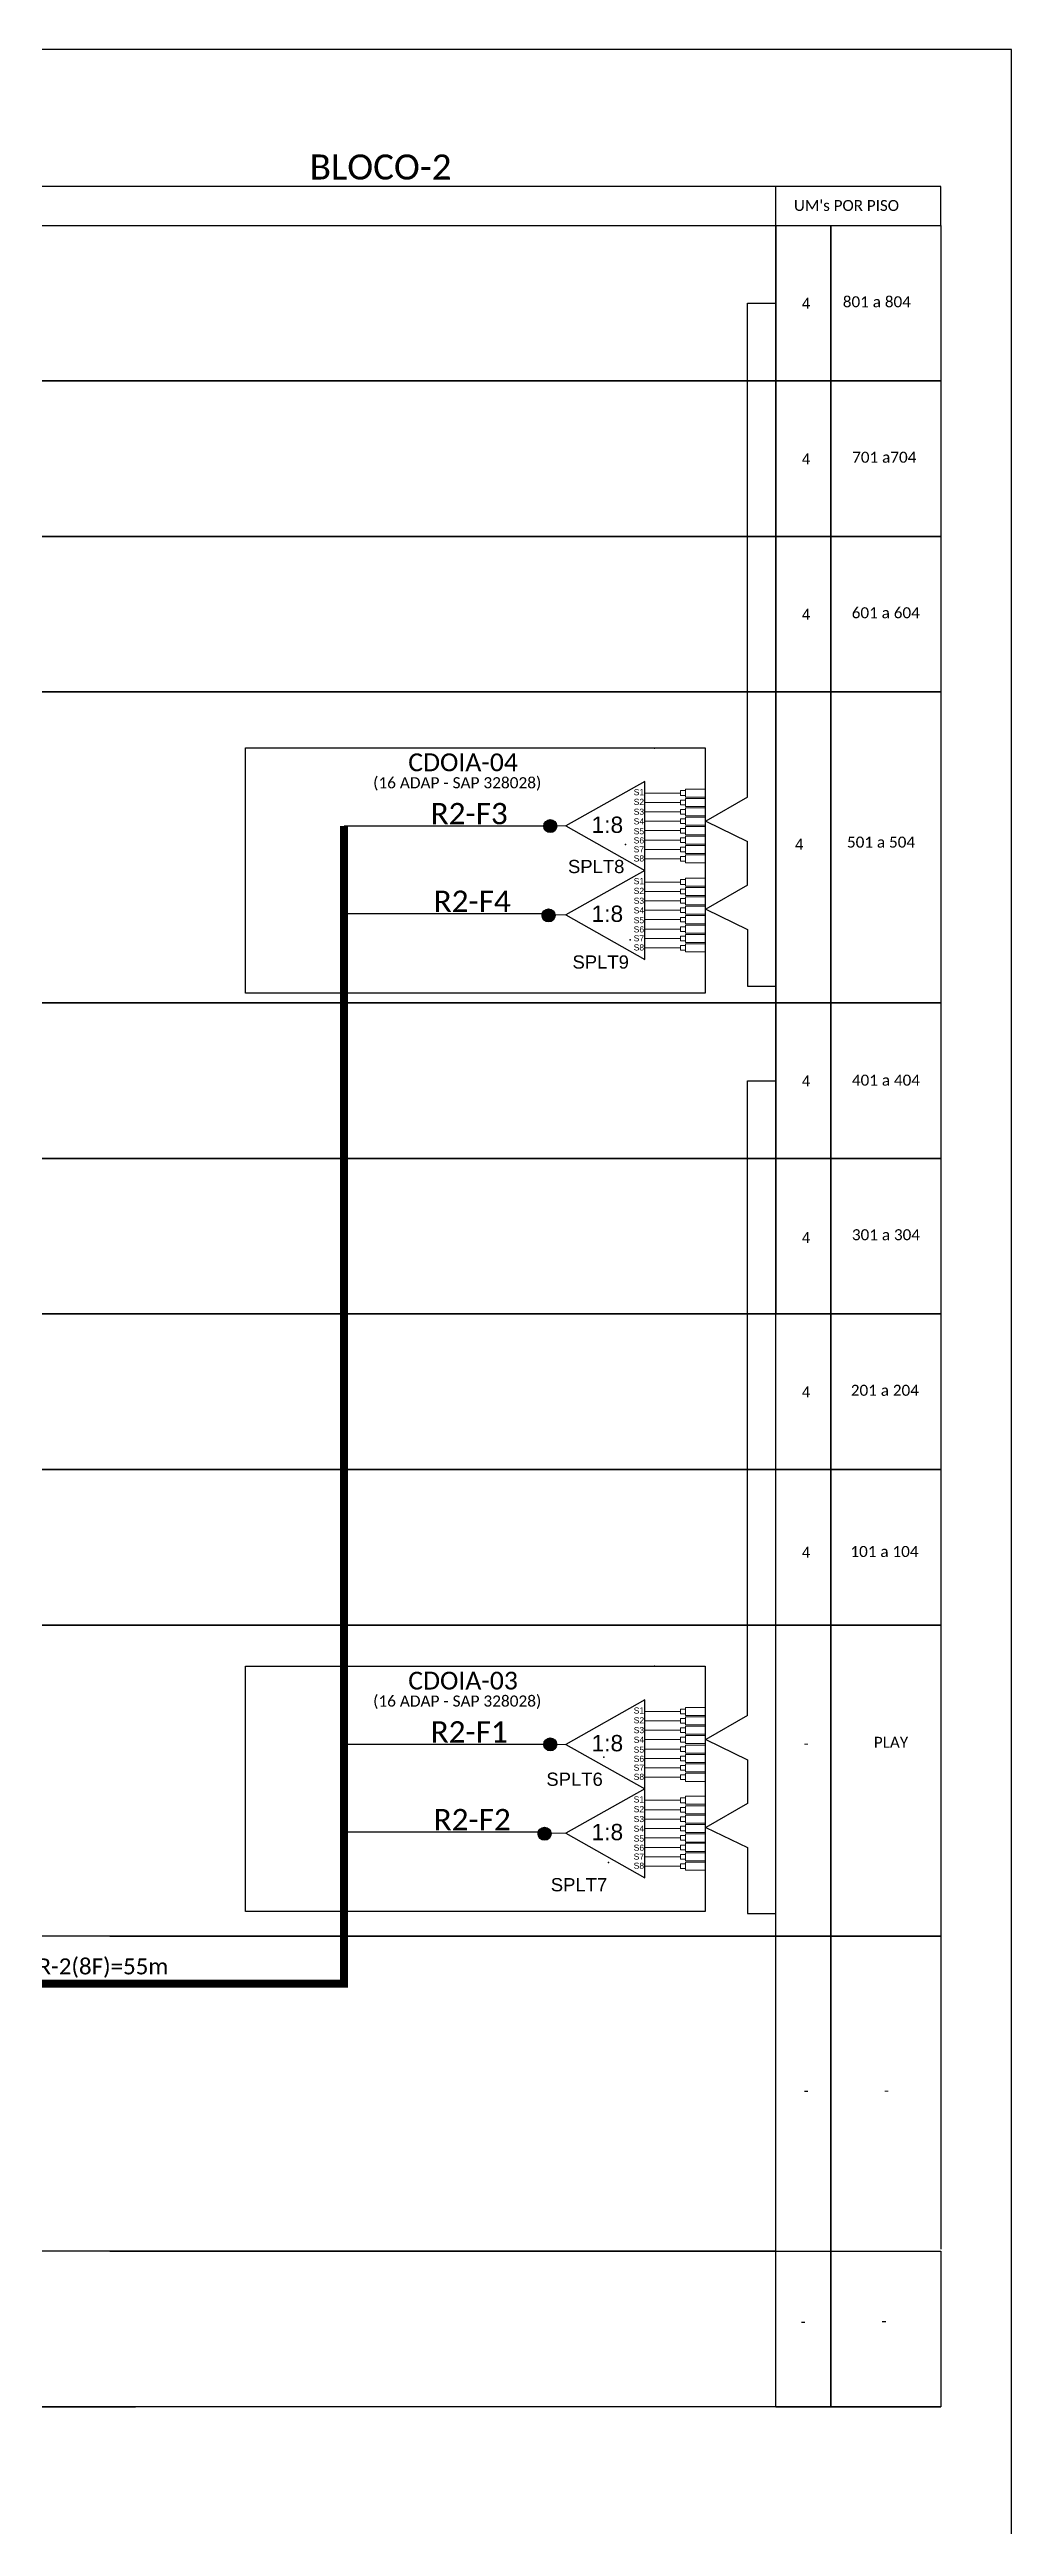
# Model space of a CAD drawing. Header units: metres. Extents: x -1 to 840, y 0 to 594.
# Drawn here: x 724.3 to 839.6, y 297.4 to 594.4 of the extents above; entities that cross this region are included whole.
import ezdxf
from ezdxf.enums import TextEntityAlignment as Align

# ---------------------------------------------------------------- set-up
doc = ezdxf.new("R2010")
doc.units = ezdxf.units.M
doc.styles.add('ARIAL', font='arial.ttf')
doc.styles.add('WMF-Calibri0', font='calibri.ttf')

# ---------------------------------------------------------------- blocks, each defined once
blk = doc.blocks.new('SPLT_1-8_SC-APC')
at = {"color": 1}
blk.add_lwpolyline([(-7.37, -2.1), (-17.04, -7.55), (-7.37, -13), (-7.37, -2.1)], dxfattribs=at)
at = {"color": 3, "lineweight": 0}
for points in [[(-2.41, -3.02), (-2.41, -4)], [(-2.41, -3.02), (0, -3.02)], [(-2.99, -3.51), (-7.37, -3.51)], [(-7.37, -4.66), (-2.99, -4.66)], [(-7.37, -5.82), (-2.99, -5.82)], [(-2.41, -4), (0, -4)], [(-2.41, -4.17), (-2.41, -5.16)], [(-2.41, -4.17), (0, -4.17)], [(-2.41, -5.16), (0, -5.16)], [(-2.41, -5.32), (-2.41, -6.31)], [(-2.41, -5.32), (0, -5.32)], [(-7.37, -6.97), (-2.99, -6.97)], [(-7.37, -8.12), (-2.99, -8.12)], [(-2.41, -6.31), (0, -6.31)], [(-2.41, -6.48), (-2.41, -7.46)], [(-2.41, -6.48), (0, -6.48)], [(-2.41, -7.46), (0, -7.46)], [(-2.41, -7.63), (-2.41, -8.62)], [(-2.41, -7.63), (0, -7.63)], [(-2.41, -8.62), (0, -8.62)], [(-2.41, -8.78), (-2.41, -9.77)], [(-2.41, -8.78), (0, -8.78)], [(-7.37, -9.28), (-2.99, -9.28)], [(-7.37, -10.43), (-2.99, -10.43)], [(-7.37, -11.58), (-2.99, -11.58)], [(-2.41, -9.77), (0, -9.77)], [(-2.41, -9.94), (-2.41, -10.92)], [(-2.41, -9.94), (0, -9.94)], [(-2.41, -10.92), (0, -10.92)], [(-2.41, -11.09), (-2.41, -12.08)], [(-2.41, -11.09), (0, -11.09)], [(-2.41, -12.08), (0, -12.08)]]:
    blk.add_lwpolyline(points, dxfattribs=at)
for points in [[(-2.99, -3.22), (-2.41, -3.22), (-2.41, -3.8), (-2.99, -3.8)], [(-2.99, -4.38), (-2.41, -4.38), (-2.41, -4.95), (-2.99, -4.95)], [(-2.99, -5.53), (-2.41, -5.53), (-2.41, -6.1), (-2.99, -6.1)], [(-2.99, -6.68), (-2.41, -6.68), (-2.41, -7.26), (-2.99, -7.26)], [(-2.99, -7.84), (-2.41, -7.84), (-2.41, -8.41), (-2.99, -8.41)], [(-2.99, -8.99), (-2.41, -8.99), (-2.41, -9.56), (-2.99, -9.56)], [(-2.99, -10.14), (-2.41, -10.14), (-2.41, -10.72), (-2.99, -10.72)], [(-2.99, -11.3), (-2.41, -11.3), (-2.41, -11.87), (-2.99, -11.87)]]:
    blk.add_lwpolyline(points, close=True, dxfattribs=at)
at = {"color": 1, "lineweight": 0}
blk.add_lwpolyline([(-17.04, -7.55), (-19.26, -7.55)], dxfattribs=at)
at = {"color": 1, "style": 'ARIAL'}
for s, height, p in [('S1', 0.75, (-8.74, -3.78)), ('S2', 0.75, (-8.74, -4.97)), ('S3', 0.75, (-8.74, -6.18)), ('1:8', 2, (-13.91, -8.4)), ('S4', 0.75, (-8.74, -7.36)), ('S5', 0.75, (-8.74, -8.57)), ('S6', 0.75, (-8.74, -9.69)), ('S7', 0.75, (-8.74, -10.78)), ('S8', 0.75, (-8.74, -11.9))]:
    blk.add_text(s, height=height, dxfattribs=at).set_placement(p)
blk = doc.blocks.new('SPLITTER_')
blk.add_point((0, 0))
at = {"style": 'ARIAL', "flags": 4}
blk.add_attdef('SPLT', (0, -3.26), '', height=1.5, dxfattribs=at)
blk = doc.blocks.new('A$C415C251F')
at = {"color": 3}
blk.add_point((0, 0), dxfattribs=at)
blk = doc.blocks.new('LEG_CDOIA8_C-SPLT_DIR')
at = {"color": 3}
blk.add_blockref('A$C415C251F', (0, 0), dxfattribs=at)
at = {"color": 1, "style": 'WMF-Calibri0', "flags": 4}
blk.add_attdef('CDO', (-26.84, -2.61), '', height=2, dxfattribs=at)
blk.add_attdef('MODELO', text='', height=1.5, dxfattribs=at).set_placement((-22.23, -4.54), align=Align.CENTER)
at = {"style": 'ARIAL', "flags": 4}
blk.add_attdef('SPLITAGEM', text='', height=1.5, dxfattribs=at).set_placement((-18.36, -12.59), align=Align.CENTER)

msp = doc.modelspace()

# ---------------------------------------------------------------- hatches: boundary and pattern name
h = msp.add_hatch(color=3)
h.dxf.hatch_style = 1
edge = h.paths.add_edge_path()
edge.add_arc((784.36, 501.28), 0.78, 0, 360)
h = msp.add_hatch(color=3)
h.dxf.hatch_style = 1
edge = h.paths.add_edge_path()
edge.add_arc((784.15, 490.57), 0.78, 0, 360)
h = msp.add_hatch(color=3)
h.dxf.hatch_style = 1
edge = h.paths.add_edge_path()
edge.add_arc((784.36, 391.17), 0.78, 0, 360)
h = msp.add_hatch(color=3)
h.dxf.hatch_style = 1
edge = h.paths.add_edge_path()
edge.add_arc((783.67, 380.45), 0.78, 0, 360)

# ---------------------------------------------------------------- linework, layer by layer
for p, q in [((811.39, 577.98), (523.73, 577.98)), ((831.17, 577.98), (811.39, 577.98)), ((811.39, 573.3), (811.39, 577.98)), ((831.17, 573.3), (831.17, 577.98)), ((523.73, 573.3), (811.39, 573.3)), ((523.73, 573.3), (811.39, 573.3)), ((523.73, 573.3), (811.39, 573.3)), ((811.39, 573.3), (811.4, 573.3)), ((811.39, 573.3), (831.17, 573.3)), ((811.4, 573.3), (817.99, 573.3)), ((811.4, 573.3), (817.99, 573.3)), ((811.4, 554.65), (811.4, 573.3)), ((811.4, 573.3), (811.4, 554.65)), ((817.99, 573.3), (831.17, 573.3)), ((817.99, 573.3), (817.99, 554.65)), ((817.99, 573.3), (831.17, 573.3)), ((817.99, 554.65), (817.99, 573.3)), ((831.17, 573.3), (831.17, 554.65)), ((523.73, 554.65), (811.39, 554.65)), ((811.39, 554.65), (523.73, 554.65)), ((817.99, 554.65), (811.4, 554.65)), ((811.4, 554.65), (817.99, 554.65)), ((811.4, 536.01), (811.4, 554.65)), ((811.4, 554.65), (811.4, 536.01)), ((831.17, 554.65), (817.99, 554.65)), ((817.99, 554.65), (817.99, 536.01)), ((817.99, 554.65), (831.17, 554.65)), ((817.99, 536.01), (817.99, 554.65)), ((831.17, 554.65), (831.17, 536.01)), ((523.73, 536.01), (811.39, 536.01)), ((811.39, 536.01), (523.73, 536.01)), ((817.99, 536.01), (811.4, 536.01)), ((811.4, 536.01), (817.99, 536.01)), ((811.4, 517.36), (811.4, 536.01)), ((811.4, 536.01), (811.4, 517.36)), ((831.17, 536.01), (817.99, 536.01)), ((817.99, 536.01), (817.99, 517.36)), ((817.99, 536.01), (831.17, 536.01)), ((817.99, 517.36), (817.99, 536.01)), ((831.17, 536.01), (831.17, 517.36)), ((523.73, 517.36), (811.39, 517.36)), ((811.39, 517.36), (523.73, 517.36)), ((817.99, 517.36), (811.4, 517.36)), ((811.4, 517.36), (817.99, 517.36)), ((811.4, 480.07), (811.4, 517.36)), ((811.4, 517.36), (811.4, 480.07)), ((831.17, 517.36), (817.99, 517.36)), ((817.99, 517.36), (817.99, 480.07)), ((817.99, 517.36), (831.17, 517.36)), ((817.99, 480.07), (817.99, 517.36)), ((831.17, 517.36), (831.17, 480.07)), ((523.73, 480.07), (811.39, 480.07)), ((811.39, 480.07), (523.73, 480.07)), ((811.4, 480.07), (817.99, 480.07)), ((811.4, 461.42), (811.4, 480.07)), ((811.4, 480.07), (811.4, 461.42)), ((817.99, 480.07), (811.4, 480.07)), ((817.99, 480.07), (817.99, 461.42)), ((817.99, 480.07), (831.17, 480.07)), ((817.99, 461.42), (817.99, 480.07)), ((831.17, 480.07), (817.99, 480.07)), ((831.17, 480.07), (831.17, 461.42)), ((523.73, 461.42), (811.39, 461.42)), ((811.39, 461.42), (523.73, 461.42)), ((811.4, 461.42), (817.99, 461.42)), ((811.4, 442.78), (811.4, 461.42)), ((811.4, 461.42), (811.4, 442.78)), ((817.99, 461.42), (811.4, 461.42)), ((817.99, 461.42), (817.99, 442.78)), ((817.99, 461.42), (831.17, 461.42)), ((817.99, 442.78), (817.99, 461.42)), ((831.17, 461.42), (817.99, 461.42)), ((831.17, 461.42), (831.17, 442.78)), ((811.39, 442.78), (523.73, 442.78)), ((523.73, 442.78), (811.39, 442.78)), ((811.4, 442.78), (817.99, 442.78)), ((811.4, 424.13), (811.4, 442.78)), ((817.99, 442.78), (811.4, 442.78)), ((817.99, 442.78), (817.99, 424.13)), ((817.99, 442.78), (831.17, 442.78)), ((817.99, 424.13), (817.99, 442.78)), ((831.17, 442.78), (817.99, 442.78)), ((831.17, 442.78), (831.17, 424.13)), ((523.73, 424.13), (811.39, 424.13)), ((811.39, 424.13), (523.73, 424.13)), ((811.4, 424.13), (817.99, 424.13)), ((811.4, 405.48), (811.4, 424.13)), ((817.99, 424.13), (811.4, 424.13)), ((817.99, 424.13), (817.99, 405.48)), ((817.99, 424.13), (831.17, 424.13)), ((817.99, 405.48), (817.99, 424.13)), ((831.17, 424.13), (817.99, 424.13)), ((831.17, 424.13), (831.17, 405.48)), ((523.73, 405.48), (811.39, 405.48)), ((811.39, 405.48), (523.73, 405.48)), ((811.4, 405.48), (817.99, 405.48)), ((811.4, 368.19), (811.4, 405.48)), ((817.99, 405.48), (811.4, 405.48)), ((817.99, 405.48), (817.99, 368.19)), ((817.99, 405.48), (831.17, 405.48)), ((817.99, 368.19), (817.99, 405.48)), ((831.17, 405.48), (817.99, 405.48)), ((831.17, 405.48), (831.17, 368.19)), ((811.39, 368.19), (665.28, 368.19)), ((731.57, 368.19), (811.39, 368.19)), ((811.4, 368.19), (817.99, 368.19)), ((811.4, 330.39), (811.4, 368.19)), ((817.99, 368.19), (811.4, 368.19)), ((817.99, 368.19), (817.99, 330.39)), ((817.99, 368.19), (831.17, 368.19)), ((817.99, 330.39), (817.99, 368.19)), ((831.17, 368.19), (817.99, 368.19)), ((831.17, 368.19), (831.17, 330.65)), ((811.39, 330.39), (523.73, 330.39)), ((731.57, 330.39), (811.39, 330.39)), ((811.4, 330.39), (817.99, 330.39)), ((811.4, 311.75), (811.4, 330.39)), ((817.99, 330.39), (831.17, 330.39)), ((817.99, 311.75), (817.99, 330.39)), ((817.99, 330.39), (817.99, 311.75)), ((831.17, 330.39), (831.17, 311.75)), ((523.73, 311.75), (734.63, 311.75)), ((811.39, 311.75), (523.73, 311.75)), ((817.99, 311.75), (811.4, 311.75)), ((811.4, 311.75), (817.99, 311.75)), ((831.17, 311.75), (817.99, 311.75)), ((817.99, 311.75), (831.17, 311.75))]:
    msp.add_line(p, q)
at = {"color": 7}
msp.add_lwpolyline([(-1.35, 0.39), (839.65, 0.39), (839.65, 594.39), (-1.35, 594.39)], close=True, dxfattribs=at)
at = {"color": 3}
for points in [[(808, 504.74), (808, 563.98), (811.34, 563.98)], [(808, 504.74), (803, 501.86), (808, 499.43), (808, 499.43)], [(808, 494.21), (808, 499.43)], [(808, 494.21), (803, 491.33), (808, 488.9), (808, 488.9)], [(808, 488.9), (808, 482.08), (811.34, 482.08)], [(808, 394.62), (808, 470.74), (811.34, 470.74)], [(808, 394.62), (803, 391.75), (808, 389.32), (808, 389.32)], [(808, 389.32), (808, 384.1)], [(808, 384.1), (803, 381.22), (808, 378.79), (808, 378.79)], [(808, 378.79), (808, 370.91), (811.34, 370.91)]]:
    msp.add_lwpolyline(points, dxfattribs=at)
at = {"color": 1}
for points in [[(802.91, 481.25), (747.81, 481.25), (747.81, 510.65), (802.91, 510.65)], [(802.91, 510.65), (802.91, 481.25)], [(802.91, 371.14), (747.81, 371.14), (747.81, 400.54), (802.91, 400.54)], [(802.91, 400.54), (802.91, 371.14)]]:
    msp.add_lwpolyline(points, dxfattribs=at)
at = {"color": 6, "const_width": 0.96}
msp.add_lwpolyline([(710.21, 355.05), (710.21, 362.48), (759.64, 362.48), (759.64, 501.28)], dxfattribs=at)
at = {"color": 6}
for points in [[(784.36, 501.28), (759.64, 501.28)], [(783.83, 490.77), (759.64, 490.77)], [(784.36, 391.17), (759.64, 391.17)], [(783.34, 380.65), (759.64, 380.65)]]:
    msp.add_lwpolyline(points, dxfattribs=at)
at = {"color": 3}
for centre in [(784.36, 501.28), (784.15, 490.57), (784.36, 391.17), (783.67, 380.45)]:
    msp.add_circle(centre, 0.78, dxfattribs=at)

# ---------------------------------------------------------------- block references
ref = msp.add_blockref('LEG_CDOIA8_C-SPLT_DIR', (796.87, 510.64), dxfattribs=dict(at, xscale=1.0647, yscale=1.0647, zscale=1.0647))
ref.add_attrib('CDO', 'CDOIA-04', (767.33, 507.86), dxfattribs={"color": 1, "height": 2.129, "style": 'WMF-Calibri0'})
ref.add_attrib('MODELO', '(16 ADAP - SAP 328028)', dxfattribs={"color": 1, "height": 1.3309, "style": 'WMF-Calibri0'}).set_placement((773.2, 505.81), align=Align.CENTER)
at = {"color": 3, "xscale": 0.9786026121224357, "yscale": 0.9786026121224357, "zscale": 0.9786026121224357}
for p in [(802.91, 508.68), (802.91, 498.01), (802.91, 398.56), (802.91, 387.9)]:
    msp.add_blockref('SPLT_1-8_SC-APC', p, dxfattribs=at)
ref = msp.add_blockref('SPLITTER_', (793.38, 499.08), dxfattribs=dict(xscale=-1.05600000000024, yscale=1.05600000000024, zscale=1.056))
ref.add_attrib('SPLT', 'SPLT8', (786.48, 495.64), dxfattribs={"height": 1.584, "style": 'ARIAL'})
ref = msp.add_blockref('SPLITTER_', (793.92, 487.63), dxfattribs=dict(xscale=-1.05600000000024, yscale=1.05600000000024, zscale=1.056))
ref.add_attrib('SPLT', 'SPLT9', (787.02, 484.19), dxfattribs={"height": 1.584, "style": 'ARIAL'})
at = {"color": 3}
ref = msp.add_blockref('LEG_CDOIA8_C-SPLT_DIR', (796.87, 400.53), dxfattribs=dict(at, xscale=1.0647, yscale=1.0647, zscale=1.0647))
ref.add_attrib('CDO', 'CDOIA-03', (767.33, 397.75), dxfattribs={"color": 1, "height": 2.129, "style": 'WMF-Calibri0'})
ref.add_attrib('MODELO', '(16 ADAP - SAP 328028)', dxfattribs={"color": 1, "height": 1.3309, "style": 'WMF-Calibri0'}).set_placement((773.2, 395.7), align=Align.CENTER)
ref = msp.add_blockref('SPLITTER_', (790.78, 389.64), dxfattribs=dict(xscale=-1.05600000000024, yscale=1.05600000000024, zscale=1.056))
ref.add_attrib('SPLT', 'SPLT6', (783.89, 386.2), dxfattribs={"height": 1.584, "style": 'ARIAL'})
ref = msp.add_blockref('SPLITTER_', (791.32, 376.99), dxfattribs=dict(xscale=-1.05600000000024, yscale=1.05600000000024, zscale=1.056))
ref.add_attrib('SPLT', 'SPLT7', (784.42, 373.55), dxfattribs={"height": 1.584, "style": 'ARIAL'})

# ---------------------------------------------------------------- texts
at = {"color": 3, "style": 'WMF-Calibri0'}
msp.add_text('BLOCO-2', height=3, dxfattribs=at).set_placement((755.52, 578.81))
at = {"color": 0, "style": 'WMF-Calibri0'}
msp.add_text("UM's POR PISO", height=1.3098, dxfattribs=at).set_placement((813.57, 575.04))
at = {"style": 'WMF-Calibri0'}
for s, height, p in [('801 a 804', 1.319, (819.43, 563.49)), ('701 a704', 1.319, (820.55, 544.85)), ('601 a 604', 1.319, (820.5, 526.2)), ('501 a 504', 1.319, (819.93, 498.7)), ('401 a 404', 1.319, (820.52, 470.16)), ('301 a 304', 1.319, (820.52, 451.62)), ('201 a 204 ', 1.319, (820.39, 432.97)), ('101 a 104', 1.319, (820.34, 413.64)), ('PLAY', 1.319, (823.15, 390.76)), ('-', 1.32, (824.05, 321.38)), ('-', 1.32, (824.05, 321.38))]:
    msp.add_text(s, height=height, dxfattribs=at).set_placement(p)
at = {"color": 6, "style": 'WMF-Calibri0'}
for s, height, p in [('R2-F3', 2.555, (770.01, 501.5)), ('R2-F4', 2.555, (770.37, 490.99)), ('R2-F1', 2.555, (770.01, 391.39)), ('R2-F2', 2.555, (770.37, 380.87)), ('RISER-2(8F)=55m', 1.92, (717.67, 363.59))]:
    msp.add_text(s, height=height, dxfattribs=at).set_placement(p)
at = {"style": 'ARIAL', "flags": 12}
for tag, text, p in [('4', 'XX', (815.03, 563.98)), ('4', 'XX', (815.03, 545.33)), ('4', 'XX', (815.03, 526.68)), ('4', 'XX', (814.21, 499.11)), ('4', 'XX', (815.03, 470.74)), ('4', 'XX', (815.03, 451.96)), ('4', 'XX', (815.03, 433.45)), ('4', 'XX', (815.03, 414.22)), ('-', '0', (815.03, 391.34)), ('-', 'XX', (815.04, 349.73)), ('-', 'XX', (824.68, 349.74)), ('-', 'XX', (814.68, 322.01)), ('-', 'XX', (814.68, 322.01))]:
    msp.add_attdef(tag, text=text, height=1.31, dxfattribs=at).set_placement(p, align=Align.MIDDLE_CENTER)

doc.saveas('drawing.dxf')
